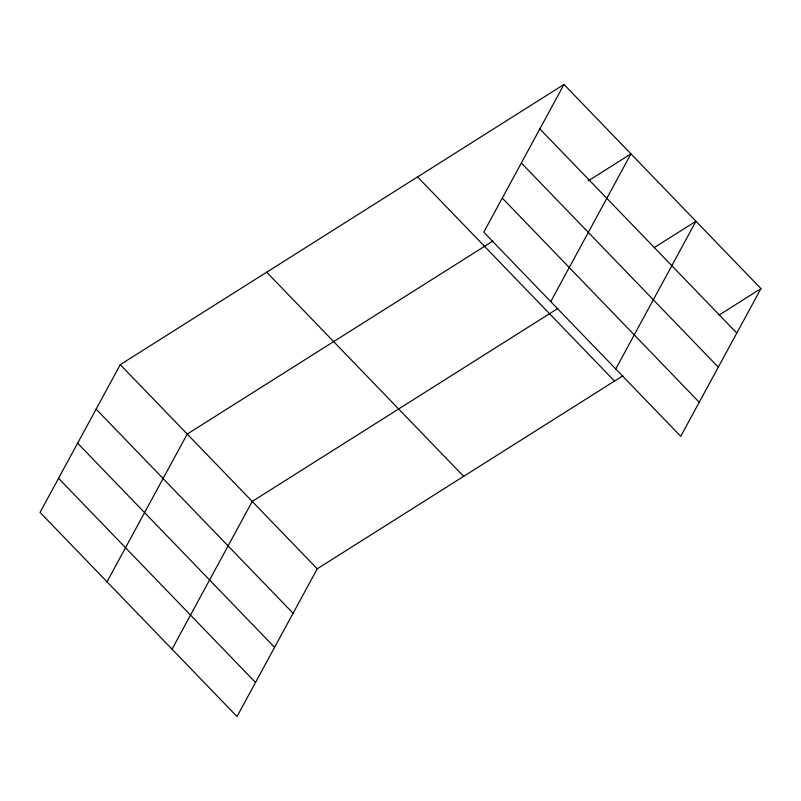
<?xml version="1.0" encoding="UTF-8"?>
<svg xmlns="http://www.w3.org/2000/svg" width="801" height="801" viewBox="0 0 801 801"><rect width="100%" height="100%" fill="white"/><g stroke="black" fill="none" stroke-linecap="round" stroke-linejoin="round"><path stroke-width="1.2" d="M563.984 84.465L483.774 232.19L680.74 436.335L760.95 288.61L563.984 84.465L120.26 364.665L40.05 512.39L237.016 716.535L317.226 568.81L622.888 375.799M107.014 581.796L187.224 434.072L492.895 241.051M172.015 649.17L252.225 501.446L557.886 308.425M550.748 301.597L630.958 153.872L588.074 180.956M615.749 368.971L695.949 221.246L654.117 247.659M719.118 315.033L760.95 288.61M539.844 128.921L736.81 333.066M521.341 162.993L718.307 367.148M502.277 198.107L699.243 402.262M417.551 176.931L614.517 381.076M266.683 272.2L463.649 476.345M120.26 364.665L317.226 568.81M96.12 409.121L293.086 613.266M77.617 443.193L274.583 647.348M58.553 478.307L255.519 682.462"/></g></svg>
